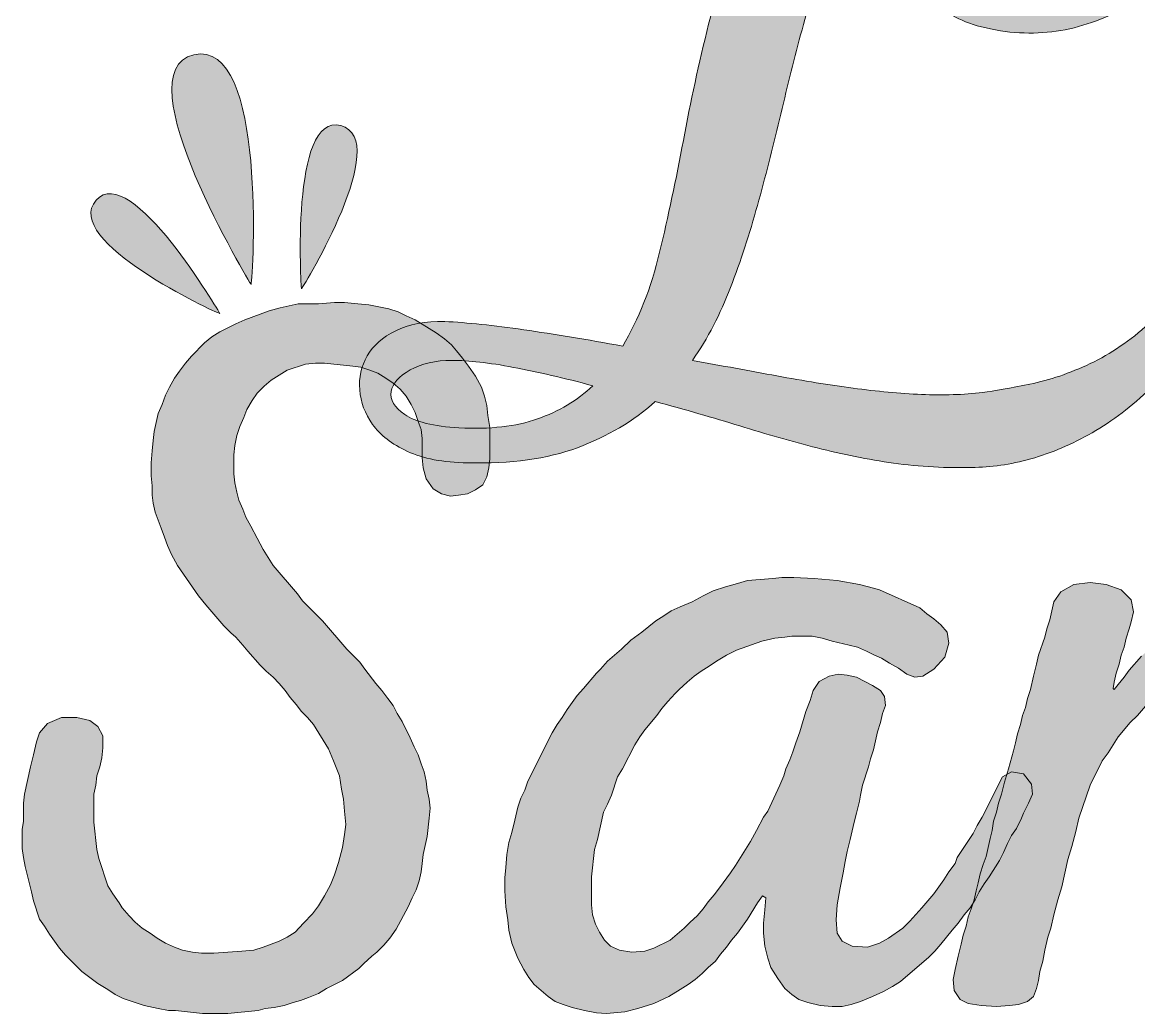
# Model space of a CAD drawing. Header units: inches. Extents: x 0.41 to 5.59, y -4.98 to -1.02.
# Drawn here: x 0.411 to 3, y -4.976 to -2.677 of the extents above; entities that cross this region are included whole.
import ezdxf

# ---------------------------------------------------------------- set-up
doc = ezdxf.new("R2010")
doc.units = ezdxf.units.IN
doc.header["$MEASUREMENT"] = 0
doc.layers.add('Layer 1', color=7, linetype='Continuous')

# ---------------------------------------------------------------- blocks, each defined once
blk = doc.blocks.new('block 3')
at = {"layer": 'Layer 1', "true_color": 0xd32227}
h = blk.add_hatch(color=242, dxfattribs=at)
h.dxf.hatch_style = 2
h.paths.add_polyline_path([(1.1517, -4.4555), (1.147, -4.4251), (1.133, -4.3901), (1.1214, -4.3621), (1.0863, -4.306), (1.0723, -4.2897), (1.0583, -4.2756), (1.0466, -4.2593), (1.0326, -4.243), (1.0209, -4.2266), (1.0069, -4.2103), (0.9929, -4.1962), (0.9766, -4.1822), (0.9626, -4.1682), (0.9345, -4.1355), (0.9229, -4.1215), (0.9065, -4.1028), (0.8948, -4.0935), (0.8785, -4.0771), (0.8365, -4.0281), (0.8201, -4.0071), (0.7711, -3.937), (0.7571, -3.9114), (0.7477, -3.8903), (0.7407, -3.8716), (0.7337, -3.8506), (0.7197, -3.8133), (0.715, -3.7923), (0.7127, -3.7736), (0.7127, -3.7525), (0.7103, -3.7292), (0.7103, -3.6988), (0.7127, -3.6708), (0.715, -3.6475), (0.7174, -3.6264), (0.7267, -3.5844), (0.736, -3.5634), (0.743, -3.5424), (0.7524, -3.5237), (0.7641, -3.5027), (0.7757, -3.4863), (0.7897, -3.4677), (0.8038, -3.4513), (0.8341, -3.4209), (0.8505, -3.4069), (0.8692, -3.3953), (0.9065, -3.3766), (0.9275, -3.3672), (0.9836, -3.3462), (1.0093, -3.3392), (1.0513, -3.3299), (1.098, -3.3299), (1.1354, -3.3275), (1.1587, -3.3275), (1.1891, -3.3299), (1.2148, -3.3322), (1.2615, -3.3415), (1.2825, -3.3486), (1.3012, -3.3579), (1.3222, -3.3672), (1.3712, -3.3976), (1.3899, -3.4116), (1.4063, -3.4256), (1.4179, -3.4396), (1.4319, -3.456), (1.446, -3.4746), (1.4623, -3.498), (1.4763, -3.5237), (1.4833, -3.5447), (1.488, -3.5657), (1.4903, -3.5891), (1.495, -3.6171), (1.495, -3.6895), (1.4927, -3.7105), (1.488, -3.7315), (1.4787, -3.7502), (1.4623, -3.7619), (1.4436, -3.7712), (1.4226, -3.7736), (1.4039, -3.7759), (1.3829, -3.7712), (1.3642, -3.7596), (1.3479, -3.7362), (1.3409, -3.7105), (1.3385, -3.6872), (1.3385, -3.6428), (1.3362, -3.6218), (1.3292, -3.6031), (1.3222, -3.5821), (1.3128, -3.5634), (1.3012, -3.5447), (1.2872, -3.5284), (1.2708, -3.5144), (1.2545, -3.5027), (1.2358, -3.491), (1.2171, -3.484), (1.1961, -3.477), (1.1774, -3.4746), (1.112, -3.4677), (1.091, -3.4677), (1.0676, -3.47), (1.0256, -3.484), (0.9882, -3.5073), (0.9719, -3.5214), (0.9556, -3.5377), (0.9439, -3.5541), (0.9322, -3.5751), (0.9252, -3.5937), (0.9159, -3.6148), (0.9088, -3.6358), (0.9042, -3.6591), (0.9018, -3.6801), (0.9018, -3.7245), (0.9042, -3.7455), (0.9088, -3.7666), (0.9135, -3.7852), (0.9229, -3.8063), (0.9299, -3.8249), (0.9415, -3.846), (0.9556, -3.874), (0.9696, -3.8997), (0.9929, -3.937), (1.049, -4.0024), (1.0606, -4.0188), (1.1073, -4.0655), (1.1634, -4.1309), (1.1938, -4.1612), (1.2054, -4.1776), (1.2311, -4.2103), (1.2451, -4.2266), (1.2591, -4.2453), (1.2708, -4.2616), (1.2802, -4.2803), (1.2918, -4.299), (1.3105, -4.3364), (1.3199, -4.3574), (1.3292, -4.3761), (1.3362, -4.3971), (1.3432, -4.4158), (1.3479, -4.4368), (1.3502, -4.4578), (1.3549, -4.4788), (1.3572, -4.4998), (1.3549, -4.5232), (1.3502, -4.5652), (1.3409, -4.6073), (1.3385, -4.6283), (1.3362, -4.647), (1.3315, -4.668), (1.3245, -4.689), (1.3152, -4.7077), (1.3058, -4.7287), (1.2778, -4.7801), (1.2638, -4.8011), (1.2498, -4.8174), (1.2334, -4.8338), (1.2218, -4.8431), (1.2031, -4.8595), (1.1914, -4.8711), (1.154, -4.8992), (1.1167, -4.9178), (1.098, -4.9295), (1.0747, -4.9389), (1.056, -4.9459), (1.0396, -4.9505), (1.0186, -4.9576), (0.9953, -4.9622), (0.9742, -4.9645), (0.9579, -4.9692), (0.8878, -4.9762), (0.8294, -4.9762), (0.7664, -4.9692), (0.75, -4.9692), (0.7267, -4.9645), (0.694, -4.9576), (0.645, -4.9412), (0.6263, -4.9319), (0.6099, -4.9202), (0.5866, -4.9062), (0.5492, -4.8781), (0.5118, -4.8408), (0.4978, -4.8244), (0.4745, -4.7917), (0.4628, -4.7731), (0.4511, -4.7567), (0.4371, -4.7147), (0.4325, -4.6937), (0.4254, -4.6656), (0.4184, -4.6353), (0.4138, -4.6143), (0.4114, -4.5932), (0.4114, -4.5489), (0.4138, -4.5302), (0.4138, -4.4882), (0.4161, -4.4671), (0.4301, -4.4041), (0.4371, -4.3761), (0.4441, -4.3457), (0.4511, -4.3247), (0.4698, -4.3037), (0.5025, -4.2897), (0.5375, -4.2897), (0.5679, -4.2967), (0.5866, -4.3107), (0.5983, -4.3317), (0.5983, -4.3597), (0.5959, -4.3831), (0.5913, -4.4041), (0.5842, -4.4251), (0.5819, -4.4461), (0.5772, -4.4671), (0.5772, -4.5325), (0.5842, -4.5956), (0.5889, -4.6166), (0.6099, -4.6796), (0.6216, -4.6983), (0.6356, -4.7194), (0.6426, -4.731), (0.659, -4.7497), (0.673, -4.7637), (0.6893, -4.7777), (0.708, -4.7894), (0.7244, -4.8011), (0.743, -4.8128), (0.7641, -4.8221), (0.7827, -4.8291), (0.8061, -4.8338), (0.8271, -4.8361), (0.8551, -4.8361), (0.9205, -4.8314), (0.9485, -4.8291), (0.9696, -4.8221), (1.0069, -4.8081), (1.0256, -4.7987), (1.0443, -4.7871), (1.063, -4.7661), (1.084, -4.745), (1.098, -4.7263), (1.112, -4.703), (1.126, -4.6773), (1.1354, -4.654), (1.1447, -4.6259), (1.154, -4.5909), (1.1587, -4.5606), (1.1611, -4.5372), (1.1587, -4.5068), (1.1564, -4.4788)])
h = blk.add_hatch(color=242, dxfattribs=at)
h.dxf.hatch_style = 2
h.paths.add_polyline_path([(2.7326, -4.5115), (2.728, -4.5232), (2.7163, -4.5465), (2.7046, -4.5629), (2.6953, -4.5816), (2.6859, -4.6026), (2.6766, -4.6213), (2.6532, -4.6586), (2.6416, -4.675), (2.6299, -4.6937), (2.6206, -4.7123), (2.6089, -4.731), (2.5949, -4.7474), (2.5808, -4.7661), (2.5668, -4.7824), (2.5412, -4.8151), (2.5271, -4.8314), (2.5131, -4.8454), (2.4477, -4.9015), (2.4291, -4.9132), (2.408, -4.9249), (2.3824, -4.9365), (2.3543, -4.9482), (2.3333, -4.9552), (2.3123, -4.9599), (2.2889, -4.9599), (2.2609, -4.9576), (2.2329, -4.9505), (2.2119, -4.9435), (2.1955, -4.9319), (2.1792, -4.9178), (2.1628, -4.8945), (2.1465, -4.8688), (2.1395, -4.8478), (2.1325, -4.8198), (2.1301, -4.7894), (2.1301, -4.7661), (2.1325, -4.7357), (2.1348, -4.7077), (2.1278, -4.703), (2.1161, -4.7194), (2.0928, -4.7567), (2.0694, -4.7894), (2.0554, -4.8058), (2.0437, -4.8221), (2.0297, -4.8385), (2.0181, -4.8548), (2.0017, -4.8688), (1.9877, -4.8828), (1.9713, -4.8968), (1.955, -4.9085), (1.9363, -4.9202), (1.9106, -4.9365), (1.8756, -4.9529), (1.8382, -4.9645), (1.8079, -4.9716), (1.7658, -4.9762), (1.7425, -4.9739), (1.7145, -4.9692), (1.6864, -4.9622), (1.6654, -4.9552), (1.6467, -4.9482), (1.6304, -4.9365), (1.5977, -4.9085), (1.586, -4.8922), (1.5744, -4.8735), (1.5603, -4.8478), (1.5463, -4.8128), (1.5393, -4.7824), (1.537, -4.759), (1.5323, -4.7287), (1.53, -4.6913), (1.53, -4.661), (1.5323, -4.6376), (1.5347, -4.6073), (1.5393, -4.5792), (1.5463, -4.5559), (1.5533, -4.5279), (1.5603, -4.4975), (1.5673, -4.4765), (1.5767, -4.4578), (1.5837, -4.4368), (1.6397, -4.3247), (1.6514, -4.306), (1.6631, -4.2897), (1.6748, -4.271), (1.6981, -4.2383), (1.7121, -4.2219), (1.7425, -4.1869), (1.7518, -4.1776), (1.7682, -4.1589), (1.8009, -4.1309), (1.8219, -4.1098), (1.8476, -4.0912), (1.8803, -4.0655), (1.899, -4.0538), (1.9153, -4.0421), (1.9363, -4.0328), (1.9643, -4.0211), (1.99, -4.0071), (2.0134, -3.9954), (2.0414, -3.9861), (2.0694, -3.9791), (2.0928, -3.9721), (2.1512, -3.9674), (2.1722, -3.9651), (2.2002, -3.9651), (2.2469, -3.9674), (2.3006, -3.9721), (2.352, -3.9814), (2.373, -3.9861), (2.3987, -3.9931), (2.4921, -4.0351), (2.5085, -4.0491), (2.5248, -4.0608), (2.5412, -4.0748), (2.5552, -4.0912), (2.5598, -4.1169), (2.5505, -4.1495), (2.5248, -4.1776), (2.4991, -4.1939), (2.4804, -4.1962), (2.4617, -4.1892), (2.4431, -4.1752), (2.4221, -4.1636), (2.4034, -4.1519), (2.387, -4.1449), (2.3683, -4.1355), (2.3473, -4.1262), (2.3286, -4.1215), (2.2889, -4.1122), (2.2656, -4.1052), (2.2422, -4.1005), (2.1955, -4.1005), (2.1792, -4.1028), (2.1558, -4.1052), (2.1255, -4.1122), (2.0671, -4.1332), (2.0437, -4.1449), (2.0204, -4.1589), (2.004, -4.1706), (1.9854, -4.1822), (1.969, -4.1939), (1.9527, -4.2079), (1.934, -4.2243), (1.9246, -4.2336), (1.9083, -4.2523), (1.8943, -4.2686), (1.8826, -4.285), (1.8546, -4.3177), (1.8429, -4.334), (1.8312, -4.3527), (1.8032, -4.4088), (1.7915, -4.4274), (1.7775, -4.4695), (1.7682, -4.4905), (1.7588, -4.5092), (1.7448, -4.5722), (1.7378, -4.5956), (1.7308, -4.6586), (1.7308, -4.724), (1.7331, -4.7474), (1.7402, -4.7684), (1.7495, -4.7871), (1.7612, -4.8058), (1.7752, -4.8198), (1.7962, -4.8291), (1.8242, -4.8338), (1.8546, -4.8314), (1.8756, -4.8244), (1.913, -4.8058), (1.9457, -4.7777), (1.9597, -4.7637), (1.976, -4.7497), (1.99, -4.7334), (2.0017, -4.717), (2.0157, -4.7007), (2.0274, -4.6843), (2.0531, -4.6493), (2.0648, -4.633), (2.0998, -4.5769), (2.1138, -4.5512), (2.1301, -4.5208), (2.1395, -4.5068), (2.1675, -4.4461), (2.1768, -4.4251), (2.1815, -4.4088), (2.1909, -4.3877), (2.1979, -4.3691), (2.2049, -4.348), (2.2142, -4.3224), (2.2282, -4.2756), (2.2376, -4.25), (2.2446, -4.2266), (2.2586, -4.2056), (2.2819, -4.1939), (2.303, -4.1892), (2.324, -4.1916), (2.345, -4.1962), (2.3824, -4.2149), (2.401, -4.2266), (2.4104, -4.2406), (2.4127, -4.2616), (2.4057, -4.2803), (2.401, -4.3013), (2.394, -4.3224), (2.3847, -4.3644), (2.3777, -4.3854), (2.373, -4.4041), (2.359, -4.4461), (2.3543, -4.4695), (2.352, -4.4835), (2.345, -4.5115), (2.3403, -4.5325), (2.331, -4.5722), (2.324, -4.6003), (2.3193, -4.6236), (2.3146, -4.6493), (2.3076, -4.6843), (2.3006, -4.724), (2.2983, -4.759), (2.3006, -4.7894), (2.3123, -4.8081), (2.3356, -4.8198), (2.3707, -4.8221), (2.3987, -4.8128), (2.4197, -4.8011), (2.4524, -4.7777), (2.4688, -4.7614), (2.4968, -4.731), (2.5248, -4.6983), (2.5482, -4.6656), (2.5598, -4.647), (2.5738, -4.6283), (2.5785, -4.6143), (2.6159, -4.5582), (2.6252, -4.5395), (2.6369, -4.5208), (2.6836, -4.4274), (2.7046, -4.4158), (2.7326, -4.4204), (2.7513, -4.4438), (2.7537, -4.4671), (2.7443, -4.4882)])
h = blk.add_hatch(color=242, dxfattribs=at)
h.dxf.hatch_style = 2
h.paths.add_polyline_path([(3.1973, -4.1262), (3.1786, -4.1355), (3.1623, -4.1449), (3.146, -4.1565), (3.1273, -4.1706), (3.1109, -4.1846), (3.0736, -4.2103), (3.0572, -4.2219), (3.0409, -4.236), (3.0245, -4.2523), (2.9965, -4.285), (2.9801, -4.3013), (2.9521, -4.334), (2.9288, -4.3714), (2.9148, -4.3901), (2.8867, -4.4461), (2.8611, -4.5232), (2.854, -4.5535), (2.8447, -4.5886), (2.8354, -4.6189), (2.8214, -4.682), (2.812, -4.7123), (2.8027, -4.7474), (2.7957, -4.7777), (2.7887, -4.7987), (2.7817, -4.8291), (2.777, -4.8548), (2.77, -4.8781), (2.7676, -4.8992), (2.763, -4.9178), (2.756, -4.9365), (2.742, -4.9482), (2.7209, -4.9552), (2.6999, -4.9576), (2.6696, -4.9599), (2.6345, -4.9576), (2.6042, -4.9529), (2.5855, -4.9435), (2.5715, -4.9225), (2.5691, -4.8968), (2.5738, -4.8735), (2.5808, -4.8431), (2.5878, -4.8151), (2.5925, -4.7941), (2.5995, -4.7731), (2.6042, -4.752), (2.6112, -4.7334), (2.6182, -4.7123), (2.6229, -4.6913), (2.6275, -4.6726), (2.6322, -4.6516), (2.6392, -4.6306), (2.6462, -4.6119), (2.6555, -4.5699), (2.6602, -4.5512), (2.6626, -4.5302), (2.6696, -4.5092), (2.6742, -4.4882), (2.6812, -4.4671), (2.6882, -4.4391), (2.6976, -4.4088), (2.7093, -4.3667), (2.7139, -4.348), (2.7186, -4.327), (2.7256, -4.306), (2.7303, -4.285), (2.7373, -4.2663), (2.742, -4.2453), (2.749, -4.2243), (2.756, -4.1939), (2.763, -4.1659), (2.7676, -4.1449), (2.7817, -4.1028), (2.7863, -4.0842), (2.7933, -4.0631), (2.8027, -4.0211), (2.819, -3.9978), (2.8494, -3.9814), (2.8867, -3.9767), (2.9241, -3.9814), (2.9591, -3.9931), (2.9825, -4.0164), (2.9872, -4.0445), (2.9825, -4.0678), (2.9778, -4.0842), (2.9708, -4.1052), (2.9661, -4.1262), (2.9591, -4.1449), (2.9545, -4.1659), (2.9475, -4.1869), (2.9428, -4.2079), (2.9405, -4.2219), (2.9428, -4.2243), (2.9521, -4.2126), (2.9661, -4.1962), (2.9778, -4.1799), (3.0058, -4.1472), (3.0222, -4.1332), (3.0525, -4.1075), (3.0689, -4.0935), (3.0992, -4.0631), (3.146, -4.0258), (3.1646, -4.0141), (3.1833, -4.0048), (3.202, -3.9931), (3.2207, -3.9861), (3.2417, -3.9791), (3.2721, -3.9721), (3.3001, -3.9674), (3.3538, -3.9674), (3.3912, -3.9721), (3.4169, -3.9767), (3.4379, -3.9861), (3.4589, -3.9978), (3.4752, -4.0141), (3.4869, -4.0304), (3.4986, -4.0491), (3.5079, -4.0678), (3.5149, -4.0888), (3.5219, -4.1169), (3.5266, -4.1449), (3.5266, -4.1892), (3.5243, -4.2103), (3.5243, -4.2313), (3.5219, -4.25), (3.5173, -4.271), (3.5126, -4.2943), (3.5079, -4.3083), (3.5009, -4.3317), (3.4939, -4.3621), (3.4846, -4.3971), (3.4752, -4.4274), (3.4682, -4.4485), (3.4612, -4.4788), (3.4519, -4.5185), (3.4425, -4.5559), (3.4332, -4.5886), (3.4285, -4.6096), (3.4239, -4.6259), (3.4192, -4.647), (3.4122, -4.668), (3.4075, -4.6867), (3.3935, -4.7497), (3.3912, -4.7707), (3.3912, -4.8128), (3.4005, -4.8314), (3.4169, -4.8431), (3.4379, -4.8454), (3.4589, -4.8385), (3.4799, -4.8291), (3.4986, -4.8174), (3.5149, -4.8058), (3.5336, -4.7917), (3.564, -4.7614), (3.5756, -4.745), (3.5897, -4.7263), (3.6013, -4.71), (3.6177, -4.6913), (3.6294, -4.675), (3.6434, -4.654), (3.6644, -4.6189), (3.6784, -4.5979), (3.6854, -4.5862), (3.6994, -4.5652), (3.7111, -4.5442), (3.7298, -4.5068), (3.7391, -4.4858), (3.7461, -4.4671), (3.7531, -4.4461), (3.7648, -4.4274), (3.7858, -4.4134), (3.8162, -4.4204), (3.8349, -4.4438), (3.8349, -4.4671), (3.8279, -4.4882), (3.8185, -4.5068), (3.8092, -4.5279), (3.7998, -4.5465), (3.7881, -4.5652), (3.7788, -4.5839), (3.7648, -4.6049), (3.7578, -4.6189), (3.7344, -4.661), (3.7298, -4.675), (3.7181, -4.696), (3.6947, -4.7334), (3.6807, -4.7544), (3.6714, -4.7661), (3.6574, -4.7847), (3.641, -4.8058), (3.627, -4.8221), (3.6013, -4.8501), (3.5873, -4.8665), (3.5546, -4.8945), (3.5406, -4.9085), (3.5219, -4.9225), (3.5033, -4.9342), (3.4659, -4.9529), (3.4472, -4.9599), (3.4262, -4.9669), (3.4052, -4.9716), (3.3865, -4.9739), (3.3631, -4.9762), (3.3421, -4.9762), (3.3211, -4.9739), (3.3024, -4.9692), (3.2814, -4.9622), (3.2627, -4.9552), (3.244, -4.9435), (3.23, -4.9319), (3.216, -4.9155), (3.2067, -4.8945), (3.1997, -4.8758), (3.195, -4.8548), (3.1903, -4.8361), (3.1903, -4.7847), (3.195, -4.7544), (3.1973, -4.731), (3.2043, -4.7007), (3.2254, -4.6236), (3.2324, -4.5839), (3.2417, -4.5442), (3.251, -4.5068), (3.2604, -4.4765), (3.2674, -4.4555), (3.2767, -4.4251), (3.2861, -4.3877), (3.2931, -4.3504), (3.3024, -4.32), (3.3118, -4.278), (3.3141, -4.257), (3.3234, -4.2126), (3.3258, -4.1916), (3.3211, -4.1682), (3.3071, -4.1449), (3.2861, -4.1239), (3.2651, -4.1169), (3.244, -4.1145), (3.223, -4.1169)])
at = {"layer": 'Layer 1', "lineweight": 0}
for points in [[(1.1517, -4.4555), (1.147, -4.4251), (1.133, -4.3901), (1.1214, -4.3621), (1.0863, -4.306), (1.0723, -4.2897), (1.0583, -4.2756), (1.0466, -4.2593), (1.0326, -4.243), (1.0209, -4.2266), (1.0069, -4.2103), (0.9929, -4.1962), (0.9766, -4.1822), (0.9626, -4.1682), (0.9345, -4.1355), (0.9229, -4.1215), (0.9065, -4.1028), (0.8948, -4.0935), (0.8785, -4.0771), (0.8365, -4.0281), (0.8201, -4.0071), (0.7711, -3.937), (0.7571, -3.9114), (0.7477, -3.8903), (0.7407, -3.8716), (0.7337, -3.8506), (0.7197, -3.8133), (0.715, -3.7923), (0.7127, -3.7736), (0.7127, -3.7525), (0.7103, -3.7292), (0.7103, -3.6988), (0.7127, -3.6708), (0.715, -3.6475), (0.7174, -3.6264), (0.7267, -3.5844), (0.736, -3.5634), (0.743, -3.5424), (0.7524, -3.5237), (0.7641, -3.5027), (0.7757, -3.4863), (0.7897, -3.4677), (0.8038, -3.4513), (0.8341, -3.4209), (0.8505, -3.4069), (0.8692, -3.3953), (0.9065, -3.3766), (0.9275, -3.3672), (0.9836, -3.3462), (1.0093, -3.3392), (1.0513, -3.3299), (1.098, -3.3299), (1.1354, -3.3275), (1.1587, -3.3275), (1.1891, -3.3299), (1.2148, -3.3322), (1.2615, -3.3415), (1.2825, -3.3486), (1.3012, -3.3579), (1.3222, -3.3672), (1.3712, -3.3976), (1.3899, -3.4116), (1.4063, -3.4256), (1.4179, -3.4396), (1.4319, -3.456), (1.446, -3.4746), (1.4623, -3.498), (1.4763, -3.5237), (1.4833, -3.5447), (1.488, -3.5657), (1.4903, -3.5891), (1.495, -3.6171), (1.495, -3.6895), (1.4927, -3.7105), (1.488, -3.7315), (1.4787, -3.7502), (1.4623, -3.7619), (1.4436, -3.7712), (1.4226, -3.7736), (1.4039, -3.7759), (1.3829, -3.7712), (1.3642, -3.7596), (1.3479, -3.7362), (1.3409, -3.7105), (1.3385, -3.6872), (1.3385, -3.6428), (1.3362, -3.6218), (1.3292, -3.6031), (1.3222, -3.5821), (1.3128, -3.5634), (1.3012, -3.5447), (1.2872, -3.5284), (1.2708, -3.5144), (1.2545, -3.5027), (1.2358, -3.491), (1.2171, -3.484), (1.1961, -3.477), (1.1774, -3.4746), (1.112, -3.4677), (1.091, -3.4677), (1.0676, -3.47), (1.0256, -3.484), (0.9882, -3.5073), (0.9719, -3.5214), (0.9556, -3.5377), (0.9439, -3.5541), (0.9322, -3.5751), (0.9252, -3.5937), (0.9159, -3.6148), (0.9088, -3.6358), (0.9042, -3.6591), (0.9018, -3.6801), (0.9018, -3.7245), (0.9042, -3.7455), (0.9088, -3.7666), (0.9135, -3.7852), (0.9229, -3.8063), (0.9299, -3.8249), (0.9415, -3.846), (0.9556, -3.874), (0.9696, -3.8997), (0.9929, -3.937), (1.049, -4.0024), (1.0606, -4.0188), (1.1073, -4.0655), (1.1634, -4.1309), (1.1938, -4.1612), (1.2054, -4.1776), (1.2311, -4.2103), (1.2451, -4.2266), (1.2591, -4.2453), (1.2708, -4.2616), (1.2802, -4.2803), (1.2918, -4.299), (1.3105, -4.3364), (1.3199, -4.3574), (1.3292, -4.3761), (1.3362, -4.3971), (1.3432, -4.4158), (1.3479, -4.4368), (1.3502, -4.4578), (1.3549, -4.4788), (1.3572, -4.4998), (1.3549, -4.5232), (1.3502, -4.5652), (1.3409, -4.6073), (1.3385, -4.6283), (1.3362, -4.647), (1.3315, -4.668), (1.3245, -4.689), (1.3152, -4.7077), (1.3058, -4.7287), (1.2778, -4.7801), (1.2638, -4.8011), (1.2498, -4.8174), (1.2334, -4.8338), (1.2218, -4.8431), (1.2031, -4.8595), (1.1914, -4.8711), (1.154, -4.8992), (1.1167, -4.9178), (1.098, -4.9295), (1.0747, -4.9389), (1.056, -4.9459), (1.0396, -4.9505), (1.0186, -4.9576), (0.9953, -4.9622), (0.9742, -4.9645), (0.9579, -4.9692), (0.8878, -4.9762), (0.8294, -4.9762), (0.7664, -4.9692), (0.75, -4.9692), (0.7267, -4.9645), (0.694, -4.9576), (0.645, -4.9412), (0.6263, -4.9319), (0.6099, -4.9202), (0.5866, -4.9062), (0.5492, -4.8781), (0.5118, -4.8408), (0.4978, -4.8244), (0.4745, -4.7917), (0.4628, -4.7731), (0.4511, -4.7567), (0.4371, -4.7147), (0.4325, -4.6937), (0.4254, -4.6656), (0.4184, -4.6353), (0.4138, -4.6143), (0.4114, -4.5932), (0.4114, -4.5489), (0.4138, -4.5302), (0.4138, -4.4882), (0.4161, -4.4671), (0.4301, -4.4041), (0.4371, -4.3761), (0.4441, -4.3457), (0.4511, -4.3247), (0.4698, -4.3037), (0.5025, -4.2897), (0.5375, -4.2897), (0.5679, -4.2967), (0.5866, -4.3107), (0.5983, -4.3317), (0.5983, -4.3597), (0.5959, -4.3831), (0.5913, -4.4041), (0.5842, -4.4251), (0.5819, -4.4461), (0.5772, -4.4671), (0.5772, -4.5325), (0.5842, -4.5956), (0.5889, -4.6166), (0.6099, -4.6796), (0.6216, -4.6983), (0.6356, -4.7194), (0.6426, -4.731), (0.659, -4.7497), (0.673, -4.7637), (0.6893, -4.7777), (0.708, -4.7894), (0.7244, -4.8011), (0.743, -4.8128), (0.7641, -4.8221), (0.7827, -4.8291), (0.8061, -4.8338), (0.8271, -4.8361), (0.8551, -4.8361), (0.9205, -4.8314), (0.9485, -4.8291), (0.9696, -4.8221), (1.0069, -4.8081), (1.0256, -4.7987), (1.0443, -4.7871), (1.063, -4.7661), (1.084, -4.745), (1.098, -4.7263), (1.112, -4.703), (1.126, -4.6773), (1.1354, -4.654), (1.1447, -4.6259), (1.154, -4.5909), (1.1587, -4.5606), (1.1611, -4.5372), (1.1587, -4.5068), (1.1564, -4.4788), (1.1517, -4.4555)], [(2.7326, -4.5115), (2.728, -4.5232), (2.7163, -4.5465), (2.7046, -4.5629), (2.6953, -4.5816), (2.6859, -4.6026), (2.6766, -4.6213), (2.6532, -4.6586), (2.6416, -4.675), (2.6299, -4.6937), (2.6206, -4.7123), (2.6089, -4.731), (2.5949, -4.7474), (2.5808, -4.7661), (2.5668, -4.7824), (2.5412, -4.8151), (2.5271, -4.8314), (2.5131, -4.8454), (2.4477, -4.9015), (2.4291, -4.9132), (2.408, -4.9249), (2.3824, -4.9365), (2.3543, -4.9482), (2.3333, -4.9552), (2.3123, -4.9599), (2.2889, -4.9599), (2.2609, -4.9576), (2.2329, -4.9505), (2.2119, -4.9435), (2.1955, -4.9319), (2.1792, -4.9178), (2.1628, -4.8945), (2.1465, -4.8688), (2.1395, -4.8478), (2.1325, -4.8198), (2.1301, -4.7894), (2.1301, -4.7661), (2.1325, -4.7357), (2.1348, -4.7077), (2.1278, -4.703), (2.1161, -4.7194), (2.0928, -4.7567), (2.0694, -4.7894), (2.0554, -4.8058), (2.0437, -4.8221), (2.0297, -4.8385), (2.0181, -4.8548), (2.0017, -4.8688), (1.9877, -4.8828), (1.9713, -4.8968), (1.955, -4.9085), (1.9363, -4.9202), (1.9106, -4.9365), (1.8756, -4.9529), (1.8382, -4.9645), (1.8079, -4.9716), (1.7658, -4.9762), (1.7425, -4.9739), (1.7145, -4.9692), (1.6864, -4.9622), (1.6654, -4.9552), (1.6467, -4.9482), (1.6304, -4.9365), (1.5977, -4.9085), (1.586, -4.8922), (1.5744, -4.8735), (1.5603, -4.8478), (1.5463, -4.8128), (1.5393, -4.7824), (1.537, -4.759), (1.5323, -4.7287), (1.53, -4.6913), (1.53, -4.661), (1.5323, -4.6376), (1.5347, -4.6073), (1.5393, -4.5792), (1.5463, -4.5559), (1.5533, -4.5279), (1.5603, -4.4975), (1.5673, -4.4765), (1.5767, -4.4578), (1.5837, -4.4368), (1.6397, -4.3247), (1.6514, -4.306), (1.6631, -4.2897), (1.6748, -4.271), (1.6981, -4.2383), (1.7121, -4.2219), (1.7425, -4.1869), (1.7518, -4.1776), (1.7682, -4.1589), (1.8009, -4.1309), (1.8219, -4.1098), (1.8476, -4.0912), (1.8803, -4.0655), (1.899, -4.0538), (1.9153, -4.0421), (1.9363, -4.0328), (1.9643, -4.0211), (1.99, -4.0071), (2.0134, -3.9954), (2.0414, -3.9861), (2.0694, -3.9791), (2.0928, -3.9721), (2.1512, -3.9674), (2.1722, -3.9651), (2.2002, -3.9651), (2.2469, -3.9674), (2.3006, -3.9721), (2.352, -3.9814), (2.373, -3.9861), (2.3987, -3.9931), (2.4921, -4.0351), (2.5085, -4.0491), (2.5248, -4.0608), (2.5412, -4.0748), (2.5552, -4.0912), (2.5598, -4.1169), (2.5505, -4.1495), (2.5248, -4.1776), (2.4991, -4.1939), (2.4804, -4.1962), (2.4617, -4.1892), (2.4431, -4.1752), (2.4221, -4.1636), (2.4034, -4.1519), (2.387, -4.1449), (2.3683, -4.1355), (2.3473, -4.1262), (2.3286, -4.1215), (2.2889, -4.1122), (2.2656, -4.1052), (2.2422, -4.1005), (2.1955, -4.1005), (2.1792, -4.1028), (2.1558, -4.1052), (2.1255, -4.1122), (2.0671, -4.1332), (2.0437, -4.1449), (2.0204, -4.1589), (2.004, -4.1706), (1.9854, -4.1822), (1.969, -4.1939), (1.9527, -4.2079), (1.934, -4.2243), (1.9246, -4.2336), (1.9083, -4.2523), (1.8943, -4.2686), (1.8826, -4.285), (1.8546, -4.3177), (1.8429, -4.334), (1.8312, -4.3527), (1.8032, -4.4088), (1.7915, -4.4274), (1.7775, -4.4695), (1.7682, -4.4905), (1.7588, -4.5092), (1.7448, -4.5722), (1.7378, -4.5956), (1.7308, -4.6586), (1.7308, -4.724), (1.7331, -4.7474), (1.7402, -4.7684), (1.7495, -4.7871), (1.7612, -4.8058), (1.7752, -4.8198), (1.7962, -4.8291), (1.8242, -4.8338), (1.8546, -4.8314), (1.8756, -4.8244), (1.913, -4.8058), (1.9457, -4.7777), (1.9597, -4.7637), (1.976, -4.7497), (1.99, -4.7334), (2.0017, -4.717), (2.0157, -4.7007), (2.0274, -4.6843), (2.0531, -4.6493), (2.0648, -4.633), (2.0998, -4.5769), (2.1138, -4.5512), (2.1301, -4.5208), (2.1395, -4.5068), (2.1675, -4.4461), (2.1768, -4.4251), (2.1815, -4.4088), (2.1909, -4.3877), (2.1979, -4.3691), (2.2049, -4.348), (2.2142, -4.3224), (2.2282, -4.2756), (2.2376, -4.25), (2.2446, -4.2266), (2.2586, -4.2056), (2.2819, -4.1939), (2.303, -4.1892), (2.324, -4.1916), (2.345, -4.1962), (2.3824, -4.2149), (2.401, -4.2266), (2.4104, -4.2406), (2.4127, -4.2616), (2.4057, -4.2803), (2.401, -4.3013), (2.394, -4.3224), (2.3847, -4.3644), (2.3777, -4.3854), (2.373, -4.4041), (2.359, -4.4461), (2.3543, -4.4695), (2.352, -4.4835), (2.345, -4.5115), (2.3403, -4.5325), (2.331, -4.5722), (2.324, -4.6003), (2.3193, -4.6236), (2.3146, -4.6493), (2.3076, -4.6843), (2.3006, -4.724), (2.2983, -4.759), (2.3006, -4.7894), (2.3123, -4.8081), (2.3356, -4.8198), (2.3707, -4.8221), (2.3987, -4.8128), (2.4197, -4.8011), (2.4524, -4.7777), (2.4688, -4.7614), (2.4968, -4.731), (2.5248, -4.6983), (2.5482, -4.6656), (2.5598, -4.647), (2.5738, -4.6283), (2.5785, -4.6143), (2.6159, -4.5582), (2.6252, -4.5395), (2.6369, -4.5208), (2.6836, -4.4274), (2.7046, -4.4158), (2.7326, -4.4204), (2.7513, -4.4438), (2.7537, -4.4671), (2.7443, -4.4882), (2.7326, -4.5115)], [(3.0245, -4.2523), (2.9965, -4.285), (2.9801, -4.3013), (2.9521, -4.334), (2.9288, -4.3714), (2.9148, -4.3901), (2.8867, -4.4461), (2.8611, -4.5232), (2.854, -4.5535), (2.8447, -4.5886), (2.8354, -4.6189), (2.8214, -4.682), (2.812, -4.7123), (2.8027, -4.7474), (2.7957, -4.7777), (2.7887, -4.7987), (2.7817, -4.8291), (2.777, -4.8548), (2.77, -4.8781), (2.7676, -4.8992), (2.763, -4.9178), (2.756, -4.9365), (2.742, -4.9482), (2.7209, -4.9552), (2.6999, -4.9576), (2.6696, -4.9599), (2.6345, -4.9576), (2.6042, -4.9529), (2.5855, -4.9435), (2.5715, -4.9225), (2.5691, -4.8968), (2.5738, -4.8735), (2.5808, -4.8431), (2.5878, -4.8151), (2.5925, -4.7941), (2.5995, -4.7731), (2.6042, -4.752), (2.6112, -4.7334), (2.6182, -4.7123), (2.6229, -4.6913), (2.6275, -4.6726), (2.6322, -4.6516), (2.6392, -4.6306), (2.6462, -4.6119), (2.6555, -4.5699), (2.6602, -4.5512), (2.6626, -4.5302), (2.6696, -4.5092), (2.6742, -4.4882), (2.6812, -4.4671), (2.6882, -4.4391), (2.6976, -4.4088), (2.7093, -4.3667), (2.7139, -4.348), (2.7186, -4.327), (2.7256, -4.306), (2.7303, -4.285), (2.7373, -4.2663), (2.742, -4.2453), (2.749, -4.2243), (2.756, -4.1939), (2.763, -4.1659), (2.7676, -4.1449), (2.7817, -4.1028), (2.7863, -4.0842), (2.7933, -4.0631), (2.8027, -4.0211), (2.819, -3.9978), (2.8494, -3.9814), (2.8867, -3.9767), (2.9241, -3.9814), (2.9591, -3.9931), (2.9825, -4.0164), (2.9872, -4.0445), (2.9825, -4.0678), (2.9778, -4.0842), (2.9708, -4.1052), (2.9661, -4.1262), (2.9591, -4.1449), (2.9545, -4.1659), (2.9475, -4.1869), (2.9428, -4.2079), (2.9405, -4.2219), (2.9428, -4.2243), (2.9521, -4.2126), (2.9661, -4.1962), (2.9778, -4.1799), (3.0058, -4.1472)]]:
    blk.add_lwpolyline(points, dxfattribs=at)
blk = doc.blocks.new('block 4')
at = {"layer": 'Layer 1', "true_color": 0xc4963c}
h = blk.add_hatch(color=33, dxfattribs=at)
h.dxf.hatch_style = 2
edge = h.paths.add_edge_path()
edge.add_spline(control_points=[(1.0921, -2.2432), (1.0886, -2.2353), (1.0852, -2.2256), (1.0821, -2.2141), (1.079, -2.2026), (1.0771, -2.1925), (1.0762, -2.1836), (1.0753, -2.1748), (1.0766, -2.1691), (1.0801, -2.1664), (1.0837, -2.1637), (1.089, -2.1664), (1.0961, -2.1743), (1.1385, -2.2371), (1.1856, -2.2824), (1.2374, -2.3102), (1.2891, -2.338), (1.3446, -2.3568), (1.4039, -2.3665), (1.464, -2.3771), (1.5273, -2.3793), (1.5936, -2.3732), (1.66, -2.367), (1.7281, -2.3575), (1.798, -2.3446), (1.8678, -2.3318), (1.9384, -2.3186), (2.0096, -2.3049), (2.0808, -2.2912), (2.1504, -2.2821), (2.2186, -2.2777), (2.277, -2.2256), (2.3484, -2.1847), (2.4329, -2.1551), (2.5173, -2.1255), (2.6219, -2.1116), (2.7466, -2.1134), (2.8121, -2.1151), (2.8685, -2.124), (2.9158, -2.1399), (2.9631, -2.1558), (3.0032, -2.1762), (3.0359, -2.2009), (3.0686, -2.2257), (3.093, -2.2533), (3.1089, -2.2839), (3.1248, -2.3144), (3.1332, -2.3447), (3.1341, -2.3748), (3.1376, -2.4252), (3.1263, -2.4718), (3.1003, -2.5147), (3.0741, -2.5576), (3.0397, -2.5941), (2.9968, -2.6242), (2.9538, -2.6543), (2.905, -2.6762), (2.8501, -2.6899), (2.7953, -2.7036), (2.7382, -2.706), (2.679, -2.6972), (2.6162, -2.6866), (2.5715, -2.6691), (2.545, -2.6448), (2.5184, -2.6204), (2.5043, -2.5939), (2.5025, -2.5652), (2.5007, -2.5364), (2.5096, -2.5086), (2.529, -2.4816), (2.5485, -2.4546), (2.5719, -2.4336), (2.5994, -2.4185), (2.5613, -2.3973), (2.522, -2.3832), (2.4813, -2.3761), (2.4406, -2.369), (2.399, -2.3677), (2.3566, -2.3721), (2.3229, -2.4172), (2.2953, -2.4683), (2.2736, -2.5253), (2.2519, -2.5824), (2.2327, -2.6428), (2.2159, -2.7065), (2.1991, -2.7702), (2.1827, -2.8356), (2.1668, -2.9028), (2.1509, -2.9701), (2.1339, -3.0364), (2.1157, -3.1019), (2.0976, -3.1673), (2.0768, -3.2308), (2.0534, -3.2923), (2.0299, -3.3537), (2.0005, -3.4101), (1.9651, -3.4614), (2.0332, -3.4738), (2.0985, -3.4858), (2.1609, -3.4973), (2.2232, -3.5088), (2.282, -3.5183), (2.3373, -3.5258), (2.3926, -3.5333), (2.4455, -3.5382), (2.4959, -3.5404), (2.5463, -3.5426), (2.5936, -3.541), (2.6378, -3.5357), (2.6653, -3.5322), (2.7017, -3.5258), (2.7473, -3.5165), (2.7929, -3.5072), (2.8395, -3.4913), (2.8873, -3.4687), (2.9351, -3.4462), (2.9802, -3.4155), (3.0226, -3.3765), (3.0651, -3.3376), (3.0978, -3.2872), (3.1208, -3.2252), (3.1217, -3.2182), (3.1268, -3.2138), (3.1361, -3.212), (3.1454, -3.2102), (3.154, -3.2107), (3.162, -3.2133), (3.1699, -3.216), (3.1765, -3.2215), (3.1819, -3.2299), (3.1872, -3.2383), (3.1876, -3.2491), (3.1832, -3.2624), (3.1779, -3.2783), (3.1714, -3.2967), (3.1639, -3.3175), (3.1564, -3.3383), (3.15, -3.354), (3.1447, -3.3646), (3.1146, -3.4238), (3.0781, -3.4749), (3.0352, -3.5178), (2.9923, -3.5607), (2.9474, -3.5961), (2.9006, -3.624), (2.8537, -3.6518), (2.8064, -3.6728), (2.7586, -3.687), (2.7108, -3.7011), (2.6648, -3.7087), (2.6206, -3.7095), (2.5543, -3.7113), (2.4912, -3.708), (2.4315, -3.6996), (2.3718, -3.6912), (2.3128, -3.6795), (2.2544, -3.6644), (2.196, -3.6494), (2.1361, -3.6324), (2.0746, -3.6134), (2.0131, -3.5943), (1.9479, -3.5755), (1.8789, -3.557), (1.8285, -3.6021), (1.7683, -3.6377), (1.6984, -3.6638), (1.6286, -3.6898), (1.5436, -3.7016), (1.4437, -3.6989), (1.3871, -3.698), (1.3406, -3.6892), (1.3044, -3.6723), (1.2681, -3.6554), (1.2411, -3.6346), (1.2234, -3.6097), (1.2058, -3.5848), (1.1958, -3.5582), (1.1936, -3.5297), (1.1914, -3.5013), (1.1971, -3.4751), (1.2108, -3.4511), (1.2246, -3.4272), (1.2467, -3.4076), (1.2772, -3.3925), (1.3077, -3.3774), (1.3455, -3.3703), (1.3906, -3.3712), (1.4428, -3.3738), (1.5041, -3.3803), (1.5744, -3.3904), (1.6447, -3.4006), (1.721, -3.4132), (1.8033, -3.4283), (1.8404, -3.3664), (1.8689, -3.2939), (1.8889, -3.2108), (1.9088, -3.1278), (1.9271, -3.0414), (1.9439, -2.9517), (1.9607, -2.862), (1.9802, -2.7721), (2.0023, -2.682), (2.0244, -2.5919), (2.0567, -2.5088), (2.0992, -2.4328), (2.0585, -2.4452), (2.0167, -2.4582), (1.9738, -2.4719), (1.9308, -2.4856), (1.888, -2.498), (1.8451, -2.509), (1.8021, -2.5201), (1.7586, -2.5291), (1.7144, -2.5362), (1.6701, -2.5433), (1.625, -2.5455), (1.579, -2.5428), (1.5295, -2.5419), (1.4808, -2.536), (1.4331, -2.5249), (1.3853, -2.5139), (1.3406, -2.4967), (1.2991, -2.4732), (1.2575, -2.4498), (1.2188, -2.4193), (1.183, -2.3818), (1.1471, -2.3442), (1.1169, -2.298), (1.0921, -2.2432)], knot_values=[0, 0, 0, 0, 1, 1, 1, 2, 2, 2, 3, 3, 3, 4, 4, 4, 5, 5, 5, 6, 6, 6, 7, 7, 7, 8, 8, 8, 9, 9, 9, 10, 10, 10, 11, 11, 11, 12, 12, 12, 13, 13, 13, 14, 14, 14, 15, 15, 15, 16, 16, 16, 17, 17, 17, 18, 18, 18, 19, 19, 19, 20, 20, 20, 21, 21, 21, 22, 22, 22, 23, 23, 23, 24, 24, 24, 25, 25, 25, 26, 26, 26, 27, 27, 27, 28, 28, 28, 29, 29, 29, 30, 30, 30, 31, 31, 31, 32, 32, 32, 33, 33, 33, 34, 34, 34, 35, 35, 35, 36, 36, 36, 37, 37, 37, 38, 38, 38, 39, 39, 39, 40, 40, 40, 41, 41, 41, 42, 42, 42, 43, 43, 43, 44, 44, 44, 45, 45, 45, 46, 46, 46, 47, 47, 47, 48, 48, 48, 49, 49, 49, 50, 50, 50, 51, 51, 51, 52, 52, 52, 53, 53, 53, 54, 54, 54, 55, 55, 55, 56, 56, 56, 57, 57, 57, 58, 58, 58, 59, 59, 59, 60, 60, 60, 61, 61, 61, 62, 62, 62, 63, 63, 63, 64, 64, 64, 65, 65, 65, 66, 66, 66, 67, 67, 67, 68, 68, 68, 69, 69, 69, 70, 70, 70, 71, 71, 71, 72, 72, 72, 73, 73, 73, 74, 74, 74, 75, 75, 75, 76, 76, 76, 76], degree=3, periodic=1)
edge = h.paths.add_edge_path()
edge.add_spline(control_points=[(1.4238, -3.618), (1.4954, -3.6215), (1.556, -3.6146), (1.6056, -3.5972), (1.6551, -3.5799), (1.698, -3.5542), (1.7343, -3.5203), (1.6679, -3.5025), (1.6064, -3.4882), (1.5498, -3.4775), (1.4932, -3.4668), (1.4459, -3.4614), (1.4079, -3.4614), (1.3689, -3.4614), (1.3364, -3.4688), (1.3103, -3.4835), (1.2842, -3.4982), (1.2697, -3.515), (1.2666, -3.5337), (1.2635, -3.5524), (1.2741, -3.5703), (1.2984, -3.5872), (1.3227, -3.6042), (1.3645, -3.6144), (1.4238, -3.618)], knot_values=[0, 0, 0, 0, 1, 1, 1, 2, 2, 2, 3, 3, 3, 4, 4, 4, 5, 5, 5, 6, 6, 6, 7, 7, 7, 8, 8, 8, 8], degree=3, periodic=1)
edge = h.paths.add_edge_path()
edge.add_spline(control_points=[(2.7214, -2.4557), (2.7214, -2.4566), (2.7205, -2.4575), (2.7188, -2.4583), (2.7197, -2.4645), (2.7188, -2.4703), (2.7161, -2.4756), (2.7126, -2.4782), (2.7073, -2.4796), (2.7002, -2.4796), (2.6931, -2.4796), (2.686, -2.4791), (2.679, -2.4782), (2.6701, -2.4782), (2.6624, -2.4805), (2.6558, -2.4849), (2.6491, -2.4893), (2.6432, -2.4937), (2.6378, -2.4981), (2.6104, -2.5229), (2.5954, -2.5431), (2.5927, -2.5585), (2.5901, -2.574), (2.5934, -2.5862), (2.6027, -2.595), (2.612, -2.6039), (2.6248, -2.6105), (2.6412, -2.6149), (2.6575, -2.6193), (2.6715, -2.622), (2.683, -2.6229), (2.7166, -2.6264), (2.7491, -2.6207), (2.7805, -2.6056), (2.8119, -2.5906), (2.84, -2.5705), (2.8647, -2.5453), (2.8895, -2.52), (2.9096, -2.4915), (2.9251, -2.4597), (2.9406, -2.4278), (2.9488, -2.3978), (2.9497, -2.3694), (2.9558, -2.3058), (2.9359, -2.2604), (2.8899, -2.2334), (2.8439, -2.2065), (2.782, -2.1934), (2.7042, -2.1943), (2.6449, -2.1961), (2.5932, -2.2051), (2.549, -2.2215), (2.5047, -2.2379), (2.4658, -2.2602), (2.4322, -2.2885), (2.4676, -2.2947), (2.5021, -2.3042), (2.5357, -2.317), (2.5693, -2.3299), (2.6029, -2.346), (2.6365, -2.3655), (2.6613, -2.3805), (2.6807, -2.3955), (2.6949, -2.4106), (2.7037, -2.4185), (2.7095, -2.4261), (2.7122, -2.4331), (2.7148, -2.4376), (2.7166, -2.4415), (2.7175, -2.4451), (2.7175, -2.4477), (2.7177, -2.4495), (2.7181, -2.4504), (2.7186, -2.4513), (2.7197, -2.453), (2.7214, -2.4557)], knot_values=[0, 0, 0, 0, 1, 1, 1, 2, 2, 2, 3, 3, 3, 4, 4, 4, 5, 5, 5, 6, 6, 6, 7, 7, 7, 8, 8, 8, 9, 9, 9, 10, 10, 10, 11, 11, 11, 12, 12, 12, 13, 13, 13, 14, 14, 14, 15, 15, 15, 16, 16, 16, 17, 17, 17, 18, 18, 18, 19, 19, 19, 20, 20, 20, 21, 21, 21, 22, 22, 22, 23, 23, 23, 24, 24, 24, 25, 25, 25, 25], degree=3, periodic=1)
at = {"layer": 'Layer 1', "lineweight": 0}
for points, knots in [([(1.0921, -2.2432), (1.0886, -2.2353), (1.0852, -2.2256), (1.0821, -2.2141), (1.079, -2.2026), (1.0771, -2.1925), (1.0762, -2.1836), (1.0753, -2.1748), (1.0766, -2.1691), (1.0801, -2.1664), (1.0837, -2.1637), (1.089, -2.1664), (1.0961, -2.1743), (1.1385, -2.2371), (1.1856, -2.2824), (1.2374, -2.3102), (1.2891, -2.338), (1.3446, -2.3568), (1.4039, -2.3665), (1.464, -2.3771), (1.5273, -2.3793), (1.5936, -2.3732), (1.66, -2.367), (1.7281, -2.3575), (1.798, -2.3446), (1.8678, -2.3318), (1.9384, -2.3186), (2.0096, -2.3049), (2.0808, -2.2912), (2.1504, -2.2821), (2.2186, -2.2777), (2.277, -2.2256), (2.3484, -2.1847), (2.4329, -2.1551), (2.5173, -2.1255), (2.6219, -2.1116), (2.7466, -2.1134), (2.8121, -2.1151), (2.8685, -2.124), (2.9158, -2.1399), (2.9631, -2.1558), (3.0032, -2.1762), (3.0359, -2.2009), (3.0686, -2.2257), (3.093, -2.2533), (3.1089, -2.2839), (3.1248, -2.3144), (3.1332, -2.3447), (3.1341, -2.3748), (3.1376, -2.4252), (3.1263, -2.4718), (3.1003, -2.5147), (3.0741, -2.5576), (3.0397, -2.5941), (2.9968, -2.6242), (2.9538, -2.6543), (2.905, -2.6762), (2.8501, -2.6899), (2.7953, -2.7036), (2.7382, -2.706), (2.679, -2.6972), (2.6162, -2.6866), (2.5715, -2.6691), (2.545, -2.6448), (2.5184, -2.6204), (2.5043, -2.5939), (2.5025, -2.5652), (2.5007, -2.5364), (2.5096, -2.5086), (2.529, -2.4816), (2.5485, -2.4546), (2.5719, -2.4336), (2.5994, -2.4185), (2.5613, -2.3973), (2.522, -2.3832), (2.4813, -2.3761), (2.4406, -2.369), (2.399, -2.3677), (2.3566, -2.3721), (2.3229, -2.4172), (2.2953, -2.4683), (2.2736, -2.5253), (2.2519, -2.5824), (2.2327, -2.6428), (2.2159, -2.7065), (2.1991, -2.7702), (2.1827, -2.8356), (2.1668, -2.9028), (2.1509, -2.9701), (2.1339, -3.0364), (2.1157, -3.1019), (2.0976, -3.1673), (2.0768, -3.2308), (2.0534, -3.2923), (2.0299, -3.3537), (2.0005, -3.4101), (1.9651, -3.4614), (2.0332, -3.4738), (2.0985, -3.4858), (2.1609, -3.4973), (2.2232, -3.5088), (2.282, -3.5183), (2.3373, -3.5258), (2.3926, -3.5333), (2.4455, -3.5382), (2.4959, -3.5404), (2.5463, -3.5426), (2.5936, -3.541), (2.6378, -3.5357), (2.6653, -3.5322), (2.7017, -3.5258), (2.7473, -3.5165), (2.7929, -3.5072), (2.8395, -3.4913), (2.8873, -3.4687), (2.9351, -3.4462), (2.9802, -3.4155), (3.0226, -3.3765), (3.0651, -3.3376), (3.0978, -3.2872), (3.1208, -3.2252), (3.1217, -3.2182), (3.1268, -3.2138), (3.1361, -3.212), (3.1454, -3.2102), (3.154, -3.2107), (3.162, -3.2133), (3.1699, -3.216), (3.1765, -3.2215), (3.1819, -3.2299), (3.1872, -3.2383), (3.1876, -3.2491), (3.1832, -3.2624), (3.1779, -3.2783), (3.1714, -3.2967), (3.1639, -3.3175), (3.1564, -3.3383), (3.15, -3.354), (3.1447, -3.3646), (3.1146, -3.4238), (3.0781, -3.4749), (3.0352, -3.5178), (2.9923, -3.5607), (2.9474, -3.5961), (2.9006, -3.624), (2.8537, -3.6518), (2.8064, -3.6728), (2.7586, -3.687), (2.7108, -3.7011), (2.6648, -3.7087), (2.6206, -3.7095), (2.5543, -3.7113), (2.4912, -3.708), (2.4315, -3.6996), (2.3718, -3.6912), (2.3128, -3.6795), (2.2544, -3.6644), (2.196, -3.6494), (2.1361, -3.6324), (2.0746, -3.6134), (2.0131, -3.5943), (1.9479, -3.5755), (1.8789, -3.557), (1.8285, -3.6021), (1.7683, -3.6377), (1.6984, -3.6638), (1.6286, -3.6898), (1.5436, -3.7016), (1.4437, -3.6989), (1.3871, -3.698), (1.3406, -3.6892), (1.3044, -3.6723), (1.2681, -3.6554), (1.2411, -3.6346), (1.2234, -3.6097), (1.2058, -3.5848), (1.1958, -3.5582), (1.1936, -3.5297), (1.1914, -3.5013), (1.1971, -3.4751), (1.2108, -3.4511), (1.2246, -3.4272), (1.2467, -3.4076), (1.2772, -3.3925), (1.3077, -3.3774), (1.3455, -3.3703), (1.3906, -3.3712), (1.4428, -3.3738), (1.5041, -3.3803), (1.5744, -3.3904), (1.6447, -3.4006), (1.721, -3.4132), (1.8033, -3.4283), (1.8404, -3.3664), (1.8689, -3.2939), (1.8889, -3.2108), (1.9088, -3.1278), (1.9271, -3.0414), (1.9439, -2.9517), (1.9607, -2.862), (1.9802, -2.7721), (2.0023, -2.682), (2.0244, -2.5919), (2.0567, -2.5088), (2.0992, -2.4328), (2.0585, -2.4452), (2.0167, -2.4582), (1.9738, -2.4719), (1.9308, -2.4856), (1.888, -2.498), (1.8451, -2.509), (1.8021, -2.5201), (1.7586, -2.5291), (1.7144, -2.5362), (1.6701, -2.5433), (1.625, -2.5455), (1.579, -2.5428), (1.5295, -2.5419), (1.4808, -2.536), (1.4331, -2.5249), (1.3853, -2.5139), (1.3406, -2.4967), (1.2991, -2.4732), (1.2575, -2.4498), (1.2188, -2.4193), (1.183, -2.3818), (1.1471, -2.3442), (1.1169, -2.298), (1.0921, -2.2432)], [0, 0, 0, 0, 1, 1, 1, 2, 2, 2, 3, 3, 3, 4, 4, 4, 5, 5, 5, 6, 6, 6, 7, 7, 7, 8, 8, 8, 9, 9, 9, 10, 10, 10, 11, 11, 11, 12, 12, 12, 13, 13, 13, 14, 14, 14, 15, 15, 15, 16, 16, 16, 17, 17, 17, 18, 18, 18, 19, 19, 19, 20, 20, 20, 21, 21, 21, 22, 22, 22, 23, 23, 23, 24, 24, 24, 25, 25, 25, 26, 26, 26, 27, 27, 27, 28, 28, 28, 29, 29, 29, 30, 30, 30, 31, 31, 31, 32, 32, 32, 33, 33, 33, 34, 34, 34, 35, 35, 35, 36, 36, 36, 37, 37, 37, 38, 38, 38, 39, 39, 39, 40, 40, 40, 41, 41, 41, 42, 42, 42, 43, 43, 43, 44, 44, 44, 45, 45, 45, 46, 46, 46, 47, 47, 47, 48, 48, 48, 49, 49, 49, 50, 50, 50, 51, 51, 51, 52, 52, 52, 53, 53, 53, 54, 54, 54, 55, 55, 55, 56, 56, 56, 57, 57, 57, 58, 58, 58, 59, 59, 59, 60, 60, 60, 61, 61, 61, 62, 62, 62, 63, 63, 63, 64, 64, 64, 65, 65, 65, 66, 66, 66, 67, 67, 67, 68, 68, 68, 69, 69, 69, 70, 70, 70, 71, 71, 71, 72, 72, 72, 73, 73, 73, 74, 74, 74, 75, 75, 75, 76, 76, 76, 76]), ([(1.4238, -3.618), (1.4954, -3.6215), (1.556, -3.6146), (1.6056, -3.5972), (1.6551, -3.5799), (1.698, -3.5542), (1.7343, -3.5203), (1.6679, -3.5025), (1.6064, -3.4882), (1.5498, -3.4775), (1.4932, -3.4668), (1.4459, -3.4614), (1.4079, -3.4614), (1.3689, -3.4614), (1.3364, -3.4688), (1.3103, -3.4835), (1.2842, -3.4982), (1.2697, -3.515), (1.2666, -3.5337), (1.2635, -3.5524), (1.2741, -3.5703), (1.2984, -3.5872), (1.3227, -3.6042), (1.3645, -3.6144), (1.4238, -3.618)], [0, 0, 0, 0, 1, 1, 1, 2, 2, 2, 3, 3, 3, 4, 4, 4, 5, 5, 5, 6, 6, 6, 7, 7, 7, 8, 8, 8, 8])]:
    blk.add_open_spline(points, degree=3, knots=knots, dxfattribs=at)
blk = doc.blocks.new('block 8')
at = {"layer": 'Layer 1', "true_color": 0xd32227}
h = blk.add_hatch(color=242, dxfattribs=at)
h.dxf.hatch_style = 2
edge = h.paths.add_edge_path()
edge.add_spline(control_points=[(0.9417, -3.2852), (0.9459, -3.2712), (0.9796, -2.7134), (0.809, -2.7527), (0.6412, -2.7913), (0.9417, -3.2852), (0.9417, -3.2852)], knot_values=[0, 0, 0, 0, 1, 1, 1, 2, 2, 2, 2], degree=3, periodic=1)
at = {"layer": 'Layer 1', "lineweight": 0}
blk.add_open_spline([(0.9417, -3.2852), (0.9459, -3.2712), (0.9796, -2.7134), (0.809, -2.7527), (0.6412, -2.7913), (0.9417, -3.2852), (0.9417, -3.2852)], degree=3, knots=[0, 0, 0, 0, 1, 1, 1, 2, 2, 2, 2], dxfattribs=at)
blk = doc.blocks.new('block 9')
at = {"layer": 'Layer 1', "true_color": 0xd32227}
h = blk.add_hatch(color=242, dxfattribs=at)
h.dxf.hatch_style = 2
edge = h.paths.add_edge_path()
edge.add_spline(control_points=[(1.0584, -3.2954), (1.0656, -3.2879), (1.2699, -2.9484), (1.1498, -2.9171), (1.0316, -2.8862), (1.0584, -3.2954), (1.0584, -3.2954)], knot_values=[0, 0, 0, 0, 1, 1, 1, 2, 2, 2, 2], degree=3, periodic=1)
at = {"layer": 'Layer 1', "lineweight": 0}
blk.add_open_spline([(1.0584, -3.2954), (1.0656, -3.2879), (1.2699, -2.9484), (1.1498, -2.9171), (1.0316, -2.8862), (1.0584, -3.2954), (1.0584, -3.2954)], degree=3, knots=[0, 0, 0, 0, 1, 1, 1, 2, 2, 2, 2], dxfattribs=at)
blk = doc.blocks.new('block 10')
at = {"layer": 'Layer 1', "true_color": 0xd32227}
h = blk.add_hatch(color=242, dxfattribs=at)
h.dxf.hatch_style = 2
edge = h.paths.add_edge_path()
edge.add_spline(control_points=[(0.8695, -3.3529), (0.8593, -3.3508), (0.5004, -3.183), (0.5825, -3.09), (0.6635, -2.9985), (0.8695, -3.3529), (0.8695, -3.3529)], knot_values=[0, 0, 0, 0, 1, 1, 1, 2, 2, 2, 2], degree=3, periodic=1)
at = {"layer": 'Layer 1', "lineweight": 0}
blk.add_open_spline([(0.8695, -3.3529), (0.8593, -3.3508), (0.5004, -3.183), (0.5825, -3.09), (0.6635, -2.9985), (0.8695, -3.3529), (0.8695, -3.3529)], degree=3, knots=[0, 0, 0, 0, 1, 1, 1, 2, 2, 2, 2], dxfattribs=at)
blk = doc.blocks.new('block 7')
at = {"layer": 'Layer 1'}
for name in ['block 8', 'block 9', 'block 10']:
    blk.add_blockref(name, (0, 0), dxfattribs=at)
blk = doc.blocks.new('block 2')
at = {"layer": 'Layer 1'}
for name in ['block 4', 'block 7', 'block 3']:
    blk.add_blockref(name, (0, 0), dxfattribs=at)

msp = doc.modelspace()

# ---------------------------------------------------------------- block references
at = {"layer": 'Layer 1'}
msp.add_blockref('block 2', (0, 0), dxfattribs=at)

doc.saveas('drawing.dxf')
